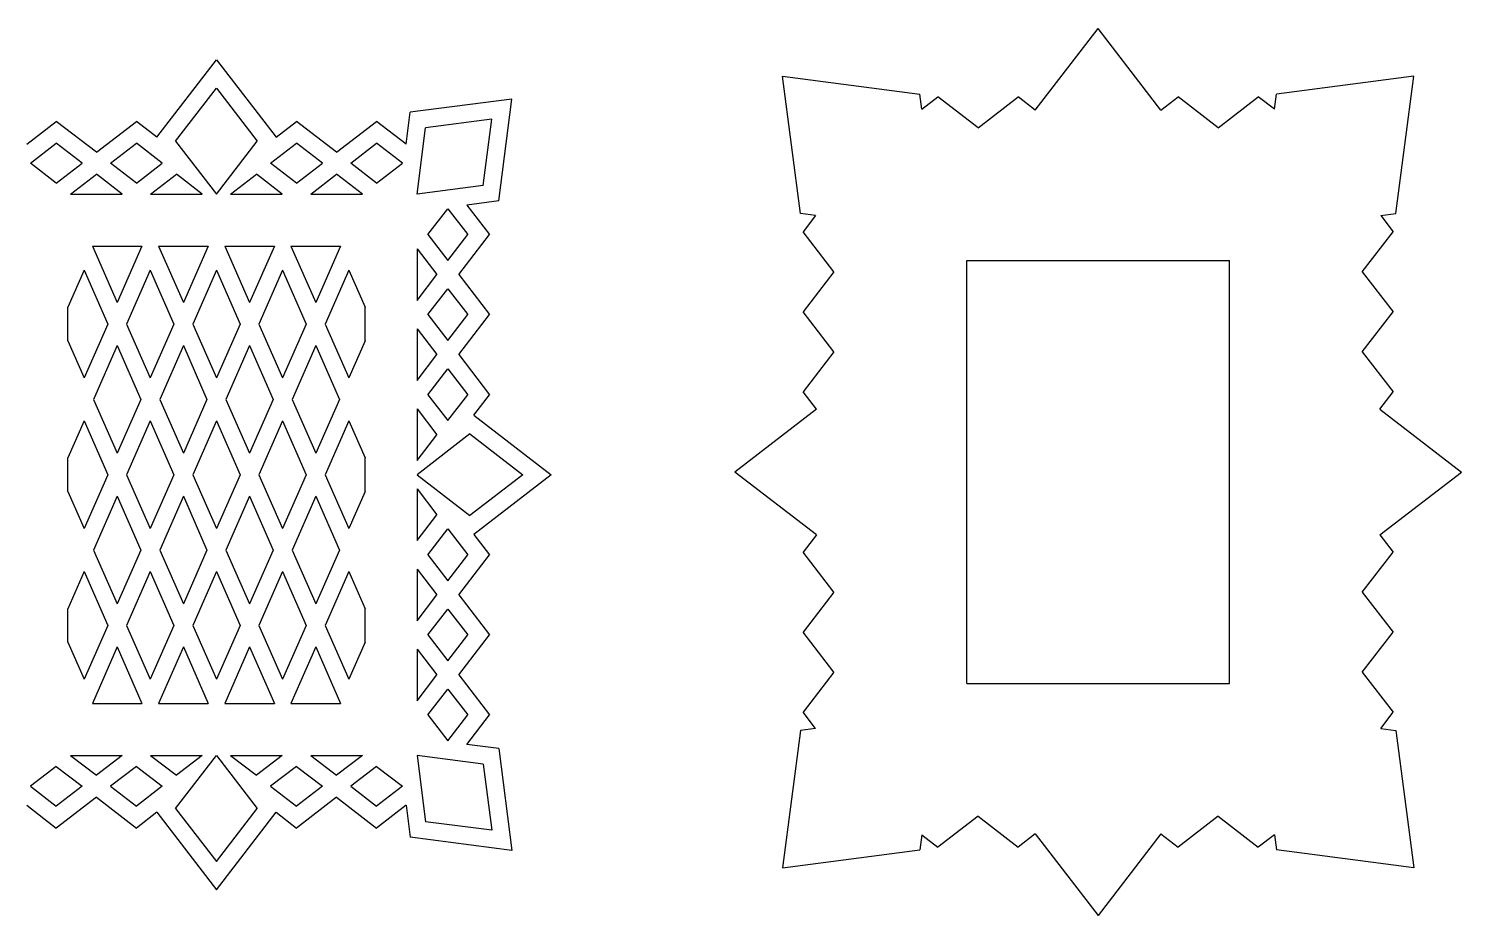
# Model space of a CAD drawing. Extents: x -993 to -416, y -72 to 243.
# Drawn here: x -716.6 to -551.1, y -72.4 to 30 of the extents above; entities that cross this region are included whole.
import ezdxf

# ---------------------------------------------------------------- set-up
doc = ezdxf.new("R2010")
doc.units = 0
doc.layers.get('0').update_dxf_attribs({"linetype": 'CONTINUOUS'})

msp = doc.modelspace()

# ---------------------------------------------------------------- linework, layer by layer
for p, q in [((-600.351348, 20.603552), (-593.097989, 30.019861)), ((-585.844631, 20.603552), (-593.097989, 30.019861)), ((-701.842835, 17.481173), (-694.953424, 26.425005)), ((-694.953424, 26.425005), (-688.064012, 17.481173)), ((-627.497656, 8.652865), (-629.555992, 24.51628)), ((-629.555992, 24.51628), (-613.692577, 22.457944)), ((-556.639987, 24.51628), (-572.503402, 22.457944)), ((-558.698322, 8.652865), (-556.639987, 24.51628)), ((-699.665957, 17.029804), (-694.953424, 23.147614)), ((-694.953424, 23.147614), (-690.24089, 17.029804)), ((-660.812886, 21.881349), (-672.573698, 20.355341)), ((-662.338894, 10.120537), (-660.812886, 21.881349)), ((-613.464802, 20.702504), (-613.692577, 22.457944)), ((-613.464802, 20.702504), (-611.597077, 22.141208)), ((-606.972305, 18.578758), (-611.597077, 22.141208)), ((-606.972305, 18.578758), (-602.347533, 22.141208)), ((-600.351348, 20.603552), (-602.347533, 22.141208)), ((-585.844631, 20.603552), (-583.848446, 22.141208)), ((-579.223674, 18.578758), (-583.848446, 22.141208)), ((-579.223674, 18.578758), (-574.598902, 22.141208)), ((-572.731177, 20.702504), (-574.598902, 22.141208)), ((-572.731177, 20.702504), (-572.503402, 22.457944)), ((-673.050908, 16.677525), (-672.573698, 20.355341)), ((-716.855939, 16.677525), (-713.452511, 19.299177)), ((-708.827739, 15.736727), (-713.452511, 19.299177)), ((-708.827739, 15.736727), (-704.202967, 19.299177)), ((-701.842835, 17.481173), (-704.202967, 19.299177)), ((-688.064012, 17.481173), (-685.70388, 19.299177)), ((-681.079108, 15.736727), (-685.70388, 19.299177)), ((-681.079108, 15.736727), (-676.454336, 19.299177)), ((-673.050908, 16.677525), (-676.454336, 19.299177)), ((-671.782241, 10.911994), (-670.788561, 18.570204)), ((-663.130351, 19.563884), (-670.788561, 18.570204)), ((-664.124032, 11.905675), (-663.130351, 19.563884)), ((-716.438587, 14.474444), (-713.452511, 16.774611)), ((-710.466434, 14.474444), (-713.452511, 16.774611)), ((-707.189044, 14.474444), (-704.202967, 16.774611)), ((-701.216891, 14.474444), (-704.202967, 16.774611)), ((-699.665957, 17.029804), (-694.953424, 10.911994)), ((-694.953424, 10.911994), (-690.24089, 17.029804)), ((-688.689956, 14.474444), (-685.70388, 16.774611)), ((-682.717804, 14.474444), (-685.70388, 16.774611)), ((-679.440413, 14.474444), (-676.454336, 16.774611)), ((-673.46826, 14.474444), (-676.454336, 16.774611)), ((-713.452511, 12.174277), (-716.438587, 14.474444)), ((-713.452511, 12.174277), (-710.466434, 14.474444)), ((-704.202967, 12.174277), (-707.189044, 14.474444)), ((-704.202967, 12.174277), (-701.216891, 14.474444)), ((-685.70388, 12.174277), (-688.689956, 14.474444)), ((-685.70388, 12.174277), (-682.717804, 14.474444)), ((-676.454336, 12.174277), (-679.440413, 14.474444)), ((-676.454336, 12.174277), (-673.46826, 14.474444)), ((-711.813815, 10.911994), (-708.827739, 13.212161)), ((-705.841663, 10.911994), (-708.827739, 13.212161)), ((-702.564272, 10.911994), (-699.578195, 13.212161)), ((-696.592119, 10.911994), (-699.578195, 13.212161)), ((-693.314728, 10.911994), (-690.328652, 13.212161)), ((-687.342575, 10.911994), (-690.328652, 13.212161)), ((-684.065185, 10.911994), (-681.079108, 13.212161)), ((-678.093032, 10.911994), (-681.079108, 13.212161)), ((-664.124032, 11.905675), (-671.782241, 10.911994)), ((-711.813815, 10.911994), (-705.841663, 10.911994)), ((-702.564272, 10.911994), (-696.592119, 10.911994)), ((-693.314728, 10.911994), (-687.342575, 10.911994)), ((-684.065185, 10.911994), (-678.093032, 10.911994)), ((-662.338894, 10.120537), (-666.01671, 9.643327)), ((-670.519958, 6.239899), (-668.219791, 9.225975)), ((-668.219791, 9.225975), (-665.919624, 6.239899)), ((-666.01671, 9.643327), (-663.395058, 6.239899)), ((-625.742216, 8.42509), (-627.497656, 8.652865)), ((-625.742216, 8.42509), (-627.180921, 6.557364)), ((-560.453763, 8.42509), (-558.698322, 8.652865)), ((-560.453763, 8.42509), (-559.015058, 6.557364)), ((-670.519958, 6.239899), (-668.219791, 3.253823)), ((-668.219791, 3.253823), (-665.919624, 6.239899)), ((-666.957508, 1.615127), (-663.395058, 6.239899)), ((-623.618471, 1.932592), (-627.180921, 6.557364)), ((-562.577508, 1.932592), (-559.015058, 6.557364)), ((-709.287119, 4.911994), (-706.421383, -1.613331)), ((-709.287119, 4.911994), (-703.555646, 4.911994)), ((-703.555646, 4.911994), (-706.421383, -1.613331)), ((-701.641813, 4.911994), (-698.776077, -1.613331)), ((-701.641813, 4.911994), (-695.91034, 4.911994)), ((-695.91034, 4.911994), (-698.776077, -1.613331)), ((-693.996507, 4.911994), (-691.13077, -1.613331)), ((-693.996507, 4.911994), (-688.265034, 4.911994)), ((-688.265034, 4.911994), (-691.13077, -1.613331)), ((-686.351201, 4.911994), (-683.485464, -1.613331)), ((-686.351201, 4.911994), (-680.619728, 4.911994)), ((-680.619728, 4.911994), (-683.485464, -1.613331)), ((-671.782241, 4.601204), (-669.482074, 1.615127)), ((-671.782241, 4.601204), (-671.782241, -1.370949)), ((-710.244036, 2.117057), (-712.124606, -2.165028)), ((-710.244036, 2.117057), (-707.51357, -4.100256)), ((-702.59873, 2.117057), (-705.329196, -4.100256)), ((-702.59873, 2.117057), (-699.868263, -4.100256)), ((-694.953424, 2.117057), (-697.68389, -4.100256)), ((-694.953424, 2.117057), (-692.222957, -4.100256)), ((-687.308117, 2.117057), (-690.038584, -4.100256)), ((-687.308117, 2.117057), (-684.577651, -4.100256)), ((-679.662811, 2.117057), (-682.393278, -4.100256)), ((-679.662811, 2.117057), (-677.782241, -2.165028)), ((-623.618471, 1.932592), (-627.180921, -2.692179)), ((-608.269172, 3.229459), (-577.926807, 3.229459)), ((-608.269172, -45.611992), (-608.269172, 3.229459)), ((-577.926807, -45.611992), (-577.926807, 3.229459)), ((-562.577508, 1.932592), (-559.015058, -2.692179)), ((-671.782241, -1.370949), (-669.482074, 1.615127)), ((-666.957508, 1.615127), (-663.395058, -3.009645)), ((-670.519958, -3.009645), (-668.219791, -0.023568)), ((-668.219791, -0.023568), (-665.919624, -3.009645)), ((-712.124606, -6.035483), (-712.124606, -2.165028)), ((-677.782241, -6.035483), (-677.782241, -2.165028)), ((-670.519958, -3.009645), (-668.219791, -5.995721)), ((-668.219791, -5.995721), (-665.919624, -3.009645)), ((-666.957508, -7.634416), (-663.395058, -3.009645)), ((-623.618471, -7.316951), (-627.180921, -2.692179)), ((-562.577508, -7.316951), (-559.015058, -2.692179)), ((-707.51357, -4.100256), (-710.244036, -10.317569)), ((-705.329196, -4.100256), (-702.59873, -10.317569)), ((-699.868263, -4.100256), (-702.59873, -10.317569)), ((-697.68389, -4.100256), (-694.953424, -10.317569)), ((-692.222957, -4.100256), (-694.953424, -10.317569)), ((-690.038584, -4.100256), (-687.308117, -10.317569)), ((-684.577651, -4.100256), (-687.308117, -10.317569)), ((-682.393278, -4.100256), (-679.662811, -10.317569)), ((-671.782241, -4.64834), (-669.482074, -7.634416)), ((-671.782241, -4.64834), (-671.782241, -10.620493)), ((-712.124606, -6.035483), (-710.244036, -10.317569)), ((-706.421383, -6.587181), (-709.15185, -12.804494)), ((-706.421383, -6.587181), (-703.690916, -12.804494)), ((-698.776077, -6.587181), (-701.506543, -12.804494)), ((-698.776077, -6.587181), (-696.04561, -12.804494)), ((-691.13077, -6.587181), (-693.861237, -12.804494)), ((-691.13077, -6.587181), (-688.400304, -12.804494)), ((-683.485464, -6.587181), (-686.215931, -12.804494)), ((-683.485464, -6.587181), (-680.754998, -12.804494)), ((-677.782241, -6.035483), (-679.662811, -10.317569)), ((-671.782241, -10.620493), (-669.482074, -7.634416)), ((-666.957508, -7.634416), (-663.395058, -12.259188)), ((-623.618471, -7.316951), (-627.180921, -11.941723)), ((-562.577508, -7.316951), (-559.015058, -11.941723)), ((-670.519958, -12.259188), (-668.219791, -9.273112)), ((-668.219791, -9.273112), (-665.919624, -12.259188)), ((-709.15185, -12.804494), (-706.421383, -19.021807)), ((-703.690916, -12.804494), (-706.421383, -19.021807)), ((-701.506543, -12.804494), (-698.776077, -19.021807)), ((-696.04561, -12.804494), (-698.776077, -19.021807)), ((-693.861237, -12.804494), (-691.13077, -19.021807)), ((-688.400304, -12.804494), (-691.13077, -19.021807)), ((-686.215931, -12.804494), (-683.485464, -19.021807)), ((-680.754998, -12.804494), (-683.485464, -19.021807)), ((-670.519958, -12.259188), (-668.219791, -15.245265)), ((-668.219791, -15.245265), (-665.919624, -12.259188)), ((-665.213062, -14.619321), (-663.395058, -12.259188)), ((-625.643265, -13.937908), (-627.180921, -11.941723)), ((-560.552714, -13.937908), (-559.015058, -11.941723)), ((-671.782241, -13.897884), (-671.782241, -19.870036)), ((-671.782241, -13.897884), (-669.482074, -16.88396)), ((-665.213062, -14.619321), (-656.26923, -21.508732)), ((-625.643265, -13.937908), (-635.059573, -21.191267)), ((-560.552714, -13.937908), (-551.136405, -21.191267)), ((-710.244036, -15.291419), (-712.124606, -19.573504)), ((-710.244036, -15.291419), (-707.51357, -21.508732)), ((-702.59873, -15.291419), (-705.329196, -21.508732)), ((-702.59873, -15.291419), (-699.868263, -21.508732)), ((-694.953424, -15.291419), (-697.68389, -21.508732)), ((-694.953424, -15.291419), (-692.222957, -21.508732)), ((-687.308117, -15.291419), (-690.038584, -21.508732)), ((-687.308117, -15.291419), (-684.577651, -21.508732)), ((-679.662811, -15.291419), (-682.393278, -21.508732)), ((-679.662811, -15.291419), (-677.782241, -19.573504)), ((-665.664431, -16.796198), (-671.782241, -21.508732)), ((-671.782241, -19.870036), (-669.482074, -16.88396)), ((-665.664431, -16.796198), (-659.546621, -21.508732)), ((-712.124606, -23.443959), (-712.124606, -19.573504)), ((-677.782241, -23.443959), (-677.782241, -19.573504)), ((-707.51357, -21.508732), (-710.244036, -27.726045)), ((-705.329196, -21.508732), (-702.59873, -27.726045)), ((-699.868263, -21.508732), (-702.59873, -27.726045)), ((-697.68389, -21.508732), (-694.953424, -27.726045)), ((-692.222957, -21.508732), (-694.953424, -27.726045)), ((-690.038584, -21.508732), (-687.308117, -27.726045)), ((-684.577651, -21.508732), (-687.308117, -27.726045)), ((-682.393278, -21.508732), (-679.662811, -27.726045)), ((-671.782241, -21.508732), (-665.664431, -26.221265)), ((-659.546621, -21.508732), (-665.664431, -26.221265)), ((-656.26923, -21.508732), (-665.213062, -28.398143)), ((-625.643265, -28.444625), (-635.059573, -21.191267)), ((-560.552714, -28.444625), (-551.136405, -21.191267)), ((-671.782241, -23.147427), (-669.482074, -26.133504)), ((-671.782241, -23.147427), (-671.782241, -29.11958)), ((-712.124606, -23.443959), (-710.244036, -27.726045)), ((-706.421383, -23.995657), (-709.15185, -30.21297)), ((-706.421383, -23.995657), (-703.690916, -30.21297)), ((-698.776077, -23.995657), (-701.506543, -30.21297)), ((-698.776077, -23.995657), (-696.04561, -30.21297)), ((-691.13077, -23.995657), (-693.861237, -30.21297)), ((-691.13077, -23.995657), (-688.400304, -30.21297)), ((-683.485464, -23.995657), (-686.215931, -30.21297)), ((-683.485464, -23.995657), (-680.754998, -30.21297)), ((-677.782241, -23.443959), (-679.662811, -27.726045)), ((-671.782241, -29.11958), (-669.482074, -26.133504)), ((-670.519958, -30.758275), (-668.219791, -27.772199)), ((-668.219791, -27.772199), (-665.919624, -30.758275)), ((-665.213062, -28.398143), (-663.395058, -30.758275)), ((-625.643265, -28.444625), (-627.180921, -30.44081)), ((-560.552714, -28.444625), (-559.015058, -30.44081)), ((-709.15185, -30.21297), (-706.421383, -36.430283)), ((-703.690916, -30.21297), (-706.421383, -36.430283)), ((-701.506543, -30.21297), (-698.776077, -36.430283)), ((-696.04561, -30.21297), (-698.776077, -36.430283)), ((-693.861237, -30.21297), (-691.13077, -36.430283)), ((-688.400304, -30.21297), (-691.13077, -36.430283)), ((-686.215931, -30.21297), (-683.485464, -36.430283)), ((-680.754998, -30.21297), (-683.485464, -36.430283)), ((-670.519958, -30.758275), (-668.219791, -33.744352)), ((-668.219791, -33.744352), (-665.919624, -30.758275)), ((-666.957508, -35.383047), (-663.395058, -30.758275)), ((-623.618471, -35.065582), (-627.180921, -30.44081)), ((-562.577508, -35.065582), (-559.015058, -30.44081)), ((-710.244036, -32.699895), (-712.124606, -36.98198)), ((-710.244036, -32.699895), (-707.51357, -38.917208)), ((-702.59873, -32.699895), (-705.329196, -38.917208)), ((-702.59873, -32.699895), (-699.868263, -38.917208)), ((-694.953424, -32.699895), (-697.68389, -38.917208)), ((-694.953424, -32.699895), (-692.222957, -38.917208)), ((-687.308117, -32.699895), (-690.038584, -38.917208)), ((-687.308117, -32.699895), (-684.577651, -38.917208)), ((-679.662811, -32.699895), (-682.393278, -38.917208)), ((-679.662811, -32.699895), (-677.782241, -36.98198)), ((-671.782241, -32.396971), (-669.482074, -35.383047)), ((-671.782241, -32.396971), (-671.782241, -38.369124)), ((-671.782241, -38.369124), (-669.482074, -35.383047)), ((-666.957508, -35.383047), (-663.395058, -40.007819)), ((-623.618471, -35.065582), (-627.180921, -39.690354)), ((-562.577508, -35.065582), (-559.015058, -39.690354)), ((-712.124606, -40.852435), (-712.124606, -36.98198)), ((-677.782241, -40.852435), (-677.782241, -36.98198)), ((-670.519958, -40.007819), (-668.219791, -37.021743)), ((-668.219791, -37.021743), (-665.919624, -40.007819)), ((-707.51357, -38.917208), (-710.244036, -45.134521)), ((-705.329196, -38.917208), (-702.59873, -45.134521)), ((-699.868263, -38.917208), (-702.59873, -45.134521)), ((-697.68389, -38.917208), (-694.953424, -45.134521)), ((-692.222957, -38.917208), (-694.953424, -45.134521)), ((-690.038584, -38.917208), (-687.308117, -45.134521)), ((-684.577651, -38.917208), (-687.308117, -45.134521)), ((-682.393278, -38.917208), (-679.662811, -45.134521)), ((-623.618471, -44.315125), (-627.180921, -39.690354)), ((-562.577508, -44.315125), (-559.015058, -39.690354)), ((-712.124606, -40.852435), (-710.244036, -45.134521)), ((-677.782241, -40.852435), (-679.662811, -45.134521)), ((-670.519958, -40.007819), (-668.219791, -42.993895)), ((-668.219791, -42.993895), (-665.919624, -40.007819)), ((-666.957508, -44.632591), (-663.395058, -40.007819)), ((-706.421383, -41.404133), (-709.287119, -47.929458)), ((-706.421383, -41.404133), (-703.555646, -47.929458)), ((-698.776077, -41.404133), (-701.641813, -47.929458)), ((-698.776077, -41.404133), (-695.91034, -47.929458)), ((-691.13077, -41.404133), (-693.996507, -47.929458)), ((-691.13077, -41.404133), (-688.265034, -47.929458)), ((-683.485464, -41.404133), (-686.351201, -47.929458)), ((-683.485464, -41.404133), (-680.619728, -47.929458)), ((-671.782241, -41.646514), (-669.482074, -44.632591)), ((-671.782241, -41.646514), (-671.782241, -47.618667)), ((-671.782241, -47.618667), (-669.482074, -44.632591)), ((-666.957508, -44.632591), (-663.395058, -49.257363)), ((-623.618471, -44.315125), (-627.180921, -48.939897)), ((-562.577508, -44.315125), (-559.015058, -48.939897)), ((-670.519958, -49.257363), (-668.219791, -46.271286)), ((-668.219791, -46.271286), (-665.919624, -49.257363)), ((-608.269172, -45.611992), (-577.926807, -45.611992)), ((-709.287119, -47.929458), (-703.555646, -47.929458)), ((-701.641813, -47.929458), (-695.91034, -47.929458)), ((-693.996507, -47.929458), (-688.265034, -47.929458)), ((-686.351201, -47.929458), (-680.619728, -47.929458)), ((-670.519958, -49.257363), (-668.219791, -52.243439)), ((-668.219791, -52.243439), (-665.919624, -49.257363)), ((-666.01671, -52.660791), (-663.395058, -49.257363)), ((-625.742216, -50.807623), (-627.180921, -48.939897)), ((-560.453763, -50.807623), (-559.015058, -48.939897)), ((-627.497656, -51.035398), (-629.555992, -66.898813)), ((-625.742216, -50.807623), (-627.497656, -51.035398)), ((-560.453763, -50.807623), (-558.698322, -51.035398)), ((-558.698322, -51.035398), (-556.639987, -66.898813)), ((-662.338894, -53.138), (-666.01671, -52.660791)), ((-711.813815, -53.929458), (-708.827739, -56.229625)), ((-711.813815, -53.929458), (-705.841663, -53.929458)), ((-705.841663, -53.929458), (-708.827739, -56.229625)), ((-702.564272, -53.929458), (-699.578195, -56.229625)), ((-702.564272, -53.929458), (-696.592119, -53.929458)), ((-699.665957, -60.047268), (-694.953424, -53.929458)), ((-696.592119, -53.929458), (-699.578195, -56.229625)), ((-694.953424, -53.929458), (-690.24089, -60.047268)), ((-693.314728, -53.929458), (-687.342575, -53.929458)), ((-693.314728, -53.929458), (-690.328652, -56.229625)), ((-687.342575, -53.929458), (-690.328652, -56.229625)), ((-684.065185, -53.929458), (-681.079108, -56.229625)), ((-684.065185, -53.929458), (-678.093032, -53.929458)), ((-678.093032, -53.929458), (-681.079108, -56.229625)), ((-671.782241, -53.929458), (-670.788561, -61.587667)), ((-664.124032, -54.923138), (-671.782241, -53.929458)), ((-662.338894, -53.138), (-660.812886, -64.898813)), ((-713.452511, -55.191741), (-716.438587, -57.491908)), ((-713.452511, -55.191741), (-710.466434, -57.491908)), ((-704.202967, -55.191741), (-707.189044, -57.491908)), ((-704.202967, -55.191741), (-701.216891, -57.491908)), ((-685.70388, -55.191741), (-688.689956, -57.491908)), ((-685.70388, -55.191741), (-682.717804, -57.491908)), ((-676.454336, -55.191741), (-679.440413, -57.491908)), ((-676.454336, -55.191741), (-673.46826, -57.491908)), ((-664.124032, -54.923138), (-663.130351, -62.581348)), ((-716.438587, -57.491908), (-713.452511, -59.792075)), ((-710.466434, -57.491908), (-713.452511, -59.792075)), ((-707.189044, -57.491908), (-704.202967, -59.792075)), ((-701.216891, -57.491908), (-704.202967, -59.792075)), ((-688.689956, -57.491908), (-685.70388, -59.792075)), ((-682.717804, -57.491908), (-685.70388, -59.792075)), ((-679.440413, -57.491908), (-676.454336, -59.792075)), ((-673.46826, -57.491908), (-676.454336, -59.792075)), ((-708.827739, -58.754191), (-713.452511, -62.316641)), ((-708.827739, -58.754191), (-704.202967, -62.316641)), ((-681.079108, -58.754191), (-685.70388, -62.316641)), ((-681.079108, -58.754191), (-676.454336, -62.316641)), ((-716.855939, -59.694989), (-713.452511, -62.316641)), ((-701.842835, -60.498637), (-704.202967, -62.316641)), ((-701.842835, -60.498637), (-694.953424, -69.442468)), ((-699.665957, -60.047268), (-694.953424, -66.165078)), ((-694.953424, -66.165078), (-690.24089, -60.047268)), ((-694.953424, -69.442468), (-688.064012, -60.498637)), ((-688.064012, -60.498637), (-685.70388, -62.316641)), ((-673.050908, -59.694989), (-676.454336, -62.316641)), ((-673.050908, -59.694989), (-672.573698, -63.372805)), ((-606.972305, -60.961291), (-611.597077, -64.523741)), ((-606.972305, -60.961291), (-602.347533, -64.523741)), ((-579.223674, -60.961291), (-583.848446, -64.523741)), ((-579.223674, -60.961291), (-583.848446, -64.523741)), ((-579.223674, -60.961291), (-574.598902, -64.523741)), ((-663.130351, -62.581348), (-670.788561, -61.587667)), ((-660.812886, -64.898813), (-672.573698, -63.372805)), ((-613.464802, -63.085037), (-613.692577, -64.840477)), ((-613.464802, -63.085037), (-611.597077, -64.523741)), ((-600.351348, -62.986085), (-602.347533, -64.523741)), ((-600.351348, -62.986085), (-593.097989, -72.402394)), ((-585.844631, -62.986085), (-593.097989, -72.402394)), ((-585.844631, -62.986085), (-583.848446, -64.523741)), ((-572.731177, -63.085037), (-574.598902, -64.523741)), ((-572.731177, -63.085037), (-572.503402, -64.840477)), ((-629.555992, -66.898813), (-613.692577, -64.840477)), ((-556.639987, -66.898813), (-572.503402, -64.840477))]:
    msp.add_line(p, q)

doc.saveas('drawing.dxf')
